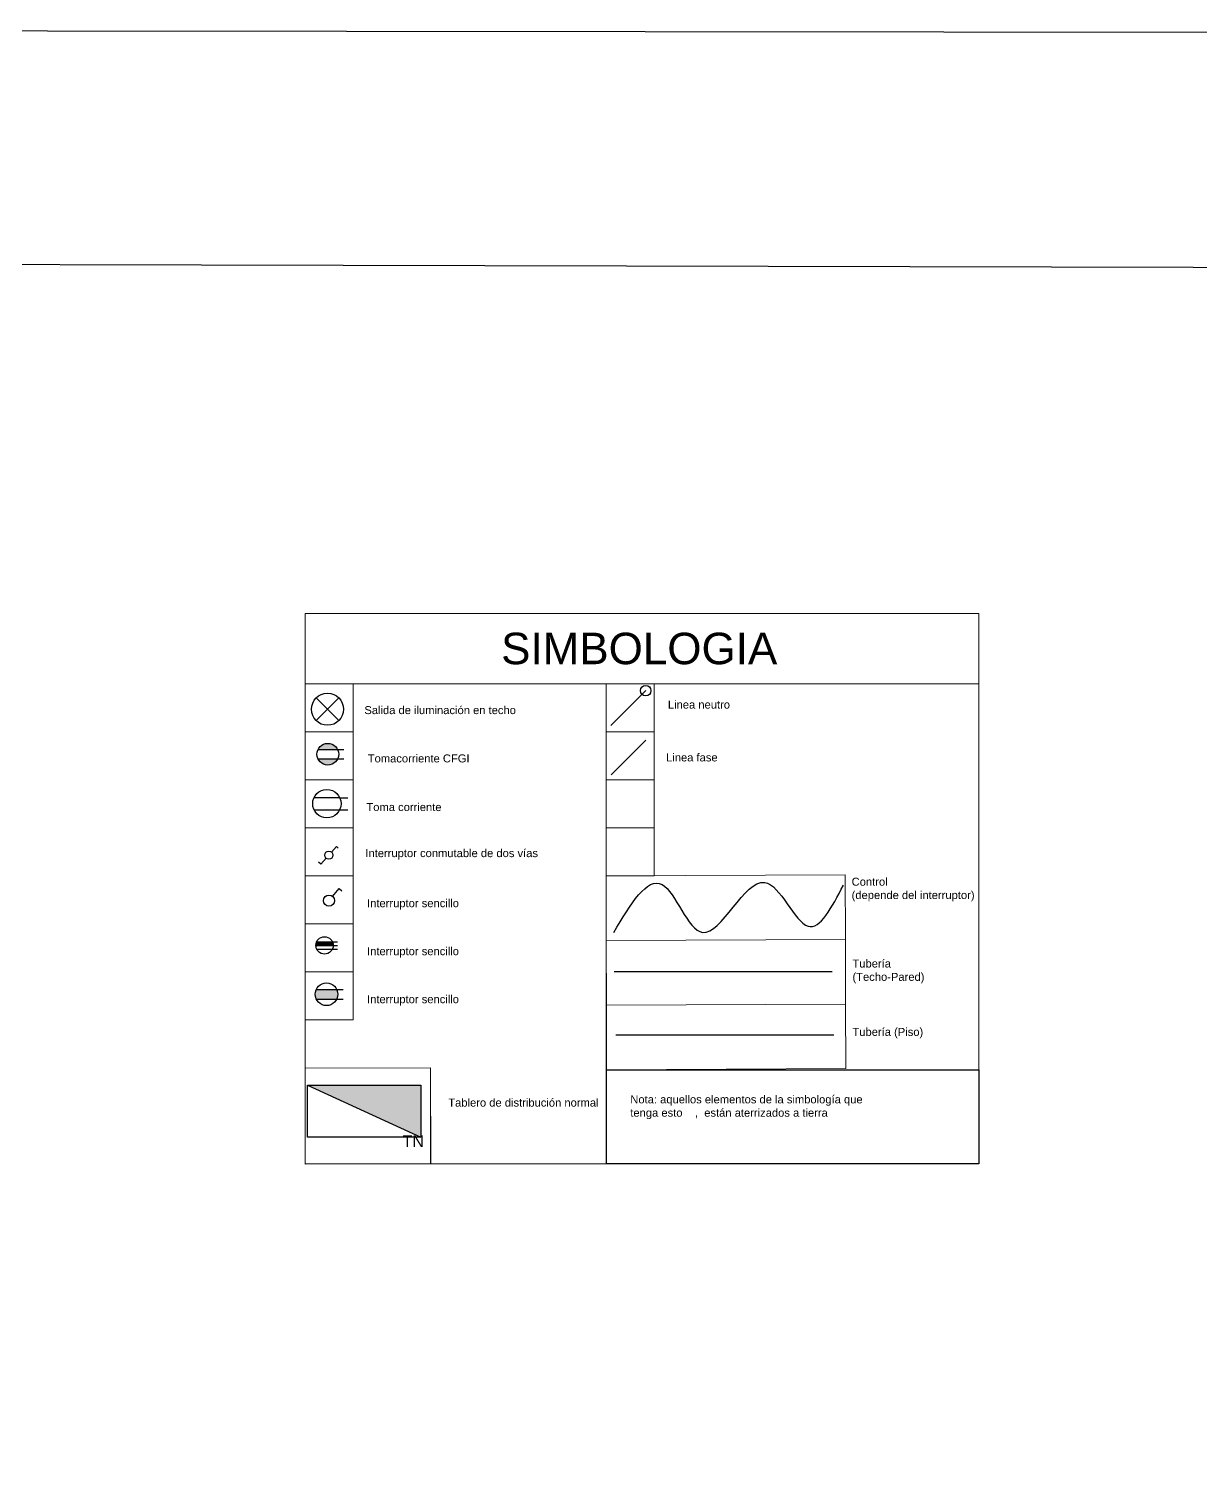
# Model space of a CAD drawing. Header units: metres. Extents: x -1 to 113, y -70 to 21.
# Drawn here: x 27.44 to 34.19, y 12.55 to 20.84 of the extents above; entities that cross this region are included whole.
import ezdxf

# ---------------------------------------------------------------- set-up
doc = ezdxf.new("R2010")
doc.units = ezdxf.units.M
doc.header["$LTSCALE"] = 0.5
doc.linetypes.add('ACAD_ISO02W100', pattern=[15, 12, -3])
for name, color, linetype in [('CONTROL', 24, 'ACAD_ISO02W100'), ('CUADRO', 7, 'Continuous'), ('CUADRO DE SIMBOLO', 7, 'Continuous'), ('ENCHUFES', 5, 'Continuous'), ('FASES', 7, 'Continuous'), ('LUMINARIA', 1, 'Continuous'), ('TABLERO', 7, 'Continuous'), ('TUBERIA-PISO', 7, 'ACAD_ISO02W100'), ('TUBERIA-TECHO-PARED', 7, 'Continuous')]:
    doc.layers.add(name, color=color, linetype=linetype)
doc.styles.get("Standard").update_dxf_attribs({"font": 'arial.ttf'})

# ---------------------------------------------------------------- blocks, each defined once
blk = doc.blocks.new('INTERRUPTOR')
at = {"layer": 'LUMINARIA'}
for p, q in [((0.0228, 0.0261), (0.0649, 0.0745)), ((0.0649, 0.0745), (0.0802, 0.0612))]:
    blk.add_line(p, q, dxfattribs=at)
blk.add_circle((0, 0), 0.0347, dxfattribs=at)
blk = doc.blocks.new('CONMUTABLE')
at = {"layer": 'LUMINARIA'}
for p, q in [((-0.067, -0.076), (-0.087, -0.059)), ((-0.023, -0.026), (-0.067, -0.076))]:
    blk.add_line(p, q, dxfattribs=at)
blk.add_lwpolyline([(0.023, 0.026), (0.065, 0.074), (0.08, 0.061)], dxfattribs=at)
blk.add_circle((0, 0), 0.0347, dxfattribs=at)
blk = doc.blocks.new('*U139')
at = {"layer": 'LUMINARIA'}
for q in [(-0.0707, 0.0707), (-0.0707, -0.0707), (0.0707, 0.0707), (0.0707, -0.0707)]:
    blk.add_line((0, 0), q, dxfattribs=at)
blk.add_circle((0, 0), 0.1, dxfattribs=at)
blk = doc.blocks.new('Tablero')
at = {"layer": 'TABLERO'}
h = blk.add_hatch(color=256, dxfattribs=at)
h.dxf.hatch_style = 1
h.paths.add_polyline_path([(-0.2621, 0.1197), (0.2621, -0.1197), (0.2621, 0.1197)])
blk.add_line((-0.2621, 0.1197), (0.2621, -0.1197), dxfattribs=at)
blk.add_lwpolyline([(0.2621, -0.1197), (-0.2621, -0.1197), (-0.2621, 0.1197), (0.2621, 0.1197)], close=True, dxfattribs=at)
blk = doc.blocks.new('Toma corriente CFGI 1 Fase')
at = {"layer": 'ENCHUFES', "lineweight": 40}
h = blk.add_hatch(color=256, dxfattribs=at)
h.dxf.hatch_style = 1
h.paths.add_polyline_path([(-0.0453, 0.0211), (0.0453, 0.0211, 0.63707)])
h.paths.add_polyline_path([(0.0453, -0.0211), (-0.0453, -0.0211, 0.63707)])
at = {"layer": 'ENCHUFES'}
for p, q in [((-0.0453, 0.0211), (0.0743, 0.0211)), ((-0.0453, -0.0211), (0.0743, -0.0211))]:
    blk.add_line(p, q, dxfattribs=at)
blk.add_circle((0, 0), 0.05, dxfattribs=at)
blk = doc.blocks.new('Tomacorriente')
at = {"layer": 'ENCHUFES'}
for p, q in [((0.0563, 0.0263), (-0.0563, 0.0263)), ((0.0563, 0.0263), (0.0923, 0.0263)), ((-0.0563, -0.0263), (0.0563, -0.0263)), ((0.0563, -0.0263), (0.0923, -0.0263))]:
    blk.add_line(p, q, dxfattribs=at)
blk.add_circle((0, 0), 0.0621, dxfattribs=at)
blk = doc.blocks.new('Tomacorriente de dos fases con neutro (208V)')
at = {"layer": 'ENCHUFES', "lineweight": 100}
h = blk.add_hatch(color=256, dxfattribs=at)
h.dxf.hatch_style = 1
h.paths.add_polyline_path([(0.0453, 0.0211), (-0.0453, 0.0211, 0.109518), (-0.05, 0), (0.05, 0, 0.109518)])
at = {"layer": 'ENCHUFES'}
for p, q in [((-0.05, 0), (0.0751, 0)), ((-0.0453, 0.0211), (0.0743, 0.0211)), ((-0.0453, -0.0211), (0.0743, -0.0211))]:
    blk.add_line(p, q, dxfattribs=at)
blk.add_circle((0, 0), 0.05, dxfattribs=at)
blk = doc.blocks.new('Tomacorriente de dos fases sin neutro (208v)')
at = {"layer": 'ENCHUFES'}
h = blk.add_hatch(color=256, dxfattribs=at)
h.dxf.hatch_style = 1
h.paths.add_polyline_path([(0.05, 0, 0.109518), (0.0453, 0.0211), (-0.0453, 0.0211, 0.109518), (-0.05, 0, 0.109518), (-0.0453, -0.0211), (0.0453, -0.0211, 0.109518)], flags=17)
h.paths.add_polyline_path([(0.0453, 0.0211), (-0.0453, 0.0211, 0.109518), (-0.05, 0, 0.109518), (-0.0453, -0.0211), (0.0453, -0.0211, 0.109518), (0.05, 0, 0.109518)], flags=17)
h = blk.add_hatch(color=256, dxfattribs=at)
h.dxf.hatch_style = 1
h.paths.add_polyline_path([(0.05, 0, 0.109518), (0.0453, 0.0211), (-0.0453, 0.0211, 0.109518), (-0.05, 0, 0.109518), (-0.0453, -0.0211), (0.0453, -0.0211, 0.109518)])
for p, q in [((-0.0453, 0.0211), (0.0743, 0.0211)), ((-0.0453, -0.0211), (0.0743, -0.0211))]:
    blk.add_line(p, q, dxfattribs=at)
blk.add_circle((0, 0), 0.05, dxfattribs=at)
blk = doc.blocks.new('FASE NEUTRO')
at = {"layer": 'FASES', "ltscale": 0.5}
h = blk.add_hatch(dxfattribs=at)
h.set_pattern_fill('ANGLE', color=256)
h.set_pattern_definition([(0, (0, 0), (0, 6.985), [5.08, -1.905]), (90, (0, 0), (-6.985, 4e-16), [5.08, -1.905])])
h.paths.add_polyline_path([(0.07, 0.1, 1), (0.13, 0.1, 1)])
blk.add_lwpolyline([(-0.1, -0.1), (0.1, 0.1)], dxfattribs=at)
blk.add_circle((0.1, 0.1), 0.03, dxfattribs=at)
blk = doc.blocks.new('FASE')
at = {"layer": 'FASES', "ltscale": 0.5}
blk.add_line((-0.1, -0.1), (0.1, 0.1), dxfattribs=at)

msp = doc.modelspace()

# ---------------------------------------------------------------- linework, layer by layer
at = {"layer": 'CONTROL'}
msp.add_spline([(30.8116, 15.6421), (31.0891, 15.9182), (31.3221, 15.6421), (31.6806, 15.93), (31.9301, 15.6776), (32.1342, 15.9149)], degree=3, dxfattribs=at)
at = {"layer": 'CUADRO'}
for points in [[(17.2262, 20.8448), (60.2354, 20.7976), (60.2354, -0.8382), (17.2262, -0.791)], [(17.8305, 19.5112), (37.4116, 19.464), (37.4116, -0.0475), (17.8305, -0.0003)]]:
    msp.add_lwpolyline(points, close=True, dxfattribs=at)
at = {"layer": 'CUADRO DE SIMBOLO', "lineweight": 20}
for points in [[(29.034, 17.4781), (32.9134, 17.4781), (32.9134, 17.0732), (29.034, 17.0732)], [(29.034, 17.0732), (29.3103, 17.0732), (29.3103, 16.7968), (29.034, 16.7968)], [(29.0343, 17.0732), (30.7675, 17.0732), (30.7675, 14.3093), (29.0343, 14.3093)], [(30.7675, 17.0732), (31.0438, 17.0732), (31.0438, 16.7968), (30.7675, 16.7968)], [(30.7675, 17.0732), (32.9134, 17.0732), (32.9134, 14.3093), (30.7675, 14.3093)], [(29.034, 16.7968), (29.3103, 16.7968), (29.3103, 16.5204), (29.034, 16.5204)], [(30.7675, 16.7968), (31.0438, 16.7968), (31.0438, 16.5204), (30.7675, 16.5204)], [(29.034, 16.5204), (29.3103, 16.5204), (29.3103, 16.2441), (29.034, 16.2441)], [(30.7675, 16.5204), (31.0438, 16.5204), (31.0438, 16.2441), (30.7675, 16.2441)], [(29.0343, 16.2441), (29.3107, 16.2441), (29.3107, 15.9677), (29.0343, 15.9677)], [(30.7675, 16.2441), (31.0438, 16.2441), (31.0438, 15.9677), (30.7675, 15.9677)], [(29.0343, 15.9677), (29.3107, 15.9677), (29.3107, 15.6913), (29.0343, 15.6913)], [(30.7675, 15.9677), (32.1445, 15.9735), (32.1453, 15.6016), (30.7683, 15.5957)], [(29.0343, 15.6913), (29.3107, 15.6913), (29.3107, 15.4149), (29.0343, 15.4149)], [(30.7683, 15.5957), (32.1453, 15.6016), (32.1461, 15.2296), (30.769, 15.2238)], [(29.0343, 15.4149), (29.3107, 15.4149), (29.3107, 15.1385), (29.0343, 15.1385)], [(30.769, 15.2238), (32.1461, 15.2296), (32.1469, 14.8577), (30.7698, 14.8518)], [(29.0343, 14.8606), (29.7561, 14.862), (29.7572, 14.3092), (29.0343, 14.3078)], [(29.0343, 14.8606), (29.7561, 14.862), (29.7561, 14.3092), (29.0343, 14.3078)]]:
    msp.add_lwpolyline(points, close=True, dxfattribs=at)
at = {"layer": 'CUADRO DE SIMBOLO', "ltscale": 0.5}
msp.add_lwpolyline([(30.7698, 14.8518), (32.9134, 14.8518), (32.9134, 14.3093), (30.7698, 14.3093)], close=True, dxfattribs=at)
at = {"layer": 'TUBERIA-PISO'}
msp.add_line((30.8237, 15.0526), (32.0784, 15.0526), dxfattribs=at)
at = {"layer": 'TUBERIA-TECHO-PARED'}
msp.add_lwpolyline([(30.8137, 15.4166), (32.0684, 15.4166)], dxfattribs=at)

# ---------------------------------------------------------------- block references
at = {"layer": 'CUADRO DE SIMBOLO', "xscale": 0.9212998080187064, "yscale": 0.9212998080187064, "zscale": 0.9212998080187064}
msp.add_blockref('*U139', (29.1627, 16.927), dxfattribs=at)
at = {"layer": 'CUADRO DE SIMBOLO', "lineweight": 20, "xscale": 0.6748807551529334, "yscale": 0.6748807551529334, "zscale": 0.6748807551529334}
msp.add_blockref('CONMUTABLE', (29.1701, 16.0868), dxfattribs=at)
at = {"layer": 'CUADRO DE SIMBOLO', "lineweight": 100, "xscale": 0.9212998080187064, "yscale": 0.9212998080187064, "zscale": 0.9212998080187064}
msp.add_blockref('INTERRUPTOR', (29.1707, 15.8255), dxfattribs=at)
at = {"layer": 'ENCHUFES'}
for name, p, xscale, yscale, zscale in [('Toma corriente CFGI 1 Fase', (29.1641, 16.668), 1.253129811695345, 1.253129811695345, 1.253129811695345), ('Tomacorriente', (29.1587, 16.3834), 1.313023706402561, 1.313023706402561, 1.313023706402561), ('Tomacorriente de dos fases sin neutro (208v)', (29.1563, 15.2859, 2.51), 1.302395928433255, 1.302395928433255, 1.302395928433255)]:
    msp.add_blockref(name, p, dxfattribs=dict(at, xscale=xscale, yscale=yscale, zscale=zscale))
msp.add_blockref('Tomacorriente de dos fases con neutro (208V)', (29.1452, 15.5672), dxfattribs=at)
at = {"layer": 'FASES', "ltscale": 0.5}
for name, p in [('FASE NEUTRO', (30.895, 16.9341)), ('FASE', (30.8955, 16.6487))]:
    msp.add_blockref(name, p, dxfattribs=at)
at = {"layer": 'TABLERO', "xscale": 1.244900427651544, "yscale": 1.244900427651544, "zscale": 1.244900427651544}
msp.add_blockref('Tablero', (29.3739, 14.6127), dxfattribs=at)

# ---------------------------------------------------------------- texts
at = {"layer": 'CUADRO DE SIMBOLO', "lineweight": 100, "attachment_point": 1}
for s, width, gutter_width, insert, char_height in [('\\pxt18;SIMBOLOGIA', 1.813936, 45.336, (30.1624, 17.3677), 0.181344), ('Salida de iluminación en techo', 0.948274, 11.5162, (29.3748, 16.9451), 0.046065), ('\\pxt18;Linea neutro ', 1.226382, 11.5162, (31.123, 16.9769), 0.046065), ('\\pxt18;Linea fase', 1.226382, 11.5162, (31.1124, 16.6727), 0.046065), ('\\pxt18;Tomacorriente CFGI', 1.226382, 11.5162, (29.3942, 16.667), 0.046065), ('\\pxt18;Toma corriente', 1.226382, 11.5162, (29.3865, 16.3869), 0.046065), ('\\pxt18;Interruptor conmutable de dos vías', 1.226382, 11.5162, (29.3805, 16.1217), 0.046065), ('Control \\P(depende del interruptor)', 0.969462, 11.5162, (32.181, 15.9572), 0.046065), ('Interruptor sencillo', 0.571553, 11.5162, (29.3902, 15.8334), 0.046065), ('Interruptor sencillo', 0.571553, 11.5162, (29.3902, 15.557), 0.046065), ('Tubería\\P(Techo-Pared)', 0.969462, 11.5162, (32.1859, 15.4861), 0.046065), ('Interruptor sencillo', 0.571553, 11.5162, (29.3902, 15.2806), 0.046065), ('Tubería (Piso)', 0.969462, 11.5162, (32.1859, 15.0924), 0.046065), ('Tablero de distribución normal', 0.823783, 11.5162, (29.858, 14.6853), 0.046065)]:
    msp.add_mtext_dynamic_manual_height_columns(s, width=width, gutter_width=gutter_width, heights=[0], dxfattribs=dict(at, insert=insert, char_height=char_height))
at = {"layer": 'CUADRO DE SIMBOLO', "ltscale": 0.5, "insert": (30.9065, 14.7039), "char_height": 0.046067, "attachment_point": 1}
msp.add_mtext_dynamic_manual_height_columns('Nota: aquellos elementos de la simbología que tenga esto    ,  están aterrizados a tierra', width=1.418788, gutter_width=0.5916, heights=[0], dxfattribs=at)
at = {"layer": 'TABLERO', "insert": (29.5943, 14.4734), "char_height": 0.06644, "attachment_point": 1}
msp.add_mtext_dynamic_manual_height_columns('TN', width=0.055699, gutter_width=4.1526, heights=[0], dxfattribs=at)

doc.saveas('drawing.dxf')
